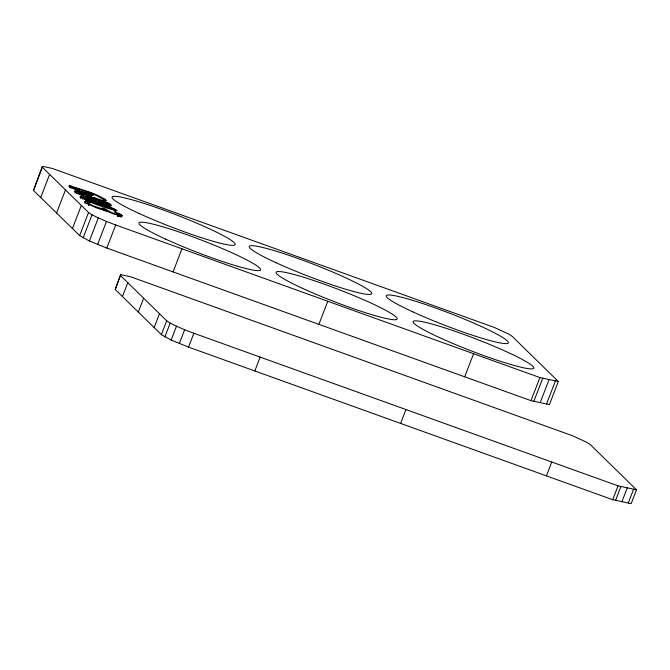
<?xml version="1.0" encoding="UTF-8"?>
<svg xmlns="http://www.w3.org/2000/svg" width="670" height="670" viewBox="0 0 670 670"><rect width="100%" height="100%" fill="white"/><g stroke="black" fill="none" stroke-linecap="round" stroke-linejoin="round"><path stroke-width="1" d="M33.5 190.448L42.511 166.344L52.327 168.446L494.259 327.429L508.714 334.062L512.198 336.365L558.336 381.506L549.425 404.605L530.975 400.66L106.798 248.059L89.395 241.007L79.638 235.589L33.5 190.448L42.511 166.344M115.223 289.499L120.675 274.633L130.491 276.735L572.423 435.718L586.878 442.351L590.362 444.654L636.5 489.804L631.157 503.656L612.698 499.711L188.521 347.11L171.118 340.059L161.361 334.648L115.223 289.499L120.675 274.633M117.669 216.393L118.406 214.4L114.578 211.77C134.645 220.313 110.852 214.157 106.095 210.388C99.947 209.903 94.068 206.703 88.415 204.275C84.018 202.357 83.197 199.032 90.082 202.834L89.11 203.052L88.348 205.02M89.11 203.052L89.855 204.082L93.482 206L103.239 209.099L102.376 207.976C107.677 209.978 112.485 213.981 118.389 214.551M40.711 197.499L49.622 174.409M56.565 213.018L65.476 189.928M69.42 187.659L70.132 185.816C82.083 189.987 96.539 192.96 106.296 200.498C101.212 198.915 94.512 193.454 86.824 191.804L93.49 195.414L88.197 194.409L75.752 189.819L70.735 187.458L68.784 185.866L70.132 185.816M71.037 188.052L71.749 186.201M74.923 192.918L75.635 191.067L80.291 192.407L93.264 197.918L96.246 198.337L104.017 201.101L109.847 203.856L111.538 205.506L106.136 204.283L94.855 199.484L91.631 199.057L82.544 195.824L77.368 193.496L74.236 191.26L75.635 191.067M76.145 193.203L76.857 191.352M77.695 193.647L78.407 191.796M80.71 198.638L81.422 196.787C93.465 200.732 106.438 203.982 117.116 210.765C104.461 207.775 91.087 203.445 79.923 196.754L81.422 196.787M82.435 199.065L83.147 197.214M72.427 228.537L81.338 205.447M84.596 202.96L85.308 201.117M85.341 203.228L86.053 201.385M88.691 195.456L89.403 193.605L87.427 192.441L78.013 188.747L72.645 187.407L80.367 191.101L88.222 193.756L89.403 193.605M88.842 195.69L89.554 193.839M89.47 195.121L90.182 193.278M86.983 203.822L87.695 201.971M90.358 195.556L91.07 193.705M91.112 195.95L91.824 194.107M91.723 196.302L92.435 194.459M88.524 204.802L89.336 202.566M88.674 205.548L89.386 203.697M91.74 199.275L92.452 197.432M92.552 199.769L93.264 197.918M92.753 199.668L93.465 197.817M93.155 199.66L93.867 197.817M79.638 235.589L88.549 212.499L42.411 167.358M93.758 199.744L94.47 197.901M94.562 199.92L95.274 198.077M95.534 200.188L96.246 198.337M83.122 237.892L92.033 214.802L88.549 212.499M103.113 200.154L103.825 198.312M104.512 200.975L105.224 199.132M89.395 241.007L98.306 217.917L92.033 214.802M103.632 210.539L104.344 208.688M106.731 205.782L107.61 203.571L106.739 202.96L99.227 199.869L95.676 199.124L101.455 202.047L106.94 203.856L107.61 203.571M104.989 211.025L105.701 209.174M107.007 205.765L107.778 203.797M108.012 205.087L108.724 203.236M106.187 211.82L106.898 209.97M109.135 205.707L109.847 203.856M109.997 206.26L110.709 204.409M97.577 244.525L106.488 221.435L98.306 217.917M114.067 210.866L114.788 209.023M115.382 211.611L116.094 209.769M117.585 214.961L118.297 213.11M117.501 216L118.213 214.157M117.434 216.444L118.146 214.593M117.694 216.251L118.406 214.4M117.92 216.134L118.992 213.362M118.548 216.519L119.612 213.747M106.798 248.059L115.701 224.961L539.886 377.562L558.336 381.506M119.461 215.958L120.173 214.107M119.964 216.276L120.675 214.434M120.391 216.569L121.111 214.727M120.767 216.837L121.479 214.986M121.086 217.072L121.798 215.221M122.434 296.559L127.786 282.698M138.296 312.078L143.64 298.217M173.069 271.903L181.98 248.804M154.159 327.597L159.502 313.736M161.361 334.648L166.713 320.796L120.575 275.646M164.853 336.951L170.197 323.099L166.713 320.796M171.118 340.059L176.47 326.206L170.197 323.099M179.3 343.584L184.652 329.732L176.47 326.206M188.521 347.11L193.864 333.258L618.05 485.859L636.5 489.804M254.801 370.954L260.144 357.102M318.887 324.355L327.798 301.266M400.61 423.415L405.961 409.554M464.695 376.808L473.606 353.718M530.975 400.66L539.886 377.562M533.856 401.271L542.767 378.182M540.204 402.628L549.107 379.538M546.544 403.985L555.455 380.895M546.427 475.868L551.77 462.015M612.698 499.711L618.05 485.859M615.588 500.331L620.931 486.47M621.928 501.688L627.271 487.827M628.267 503.044L633.619 489.184M106.488 221.435L115.701 224.961M184.652 329.732L193.864 333.258M92.242 198.22L84.906 196.184L78.13 192.792L85.492 194.836L92.242 198.22M95.425 202.499L101.882 205.037L95.425 202.499M113.171 209.216L93.281 202.608L83.859 198.303L103.749 204.903L113.171 209.216M139.067 213.454A65.895 6.541 21.1 0 0 235.011 244.768A65.895 6.541 21.1 0 0 146.864 204.317A65.895 6.541 21.1 0 0 139.067 213.454M412.996 311.96A65.4 6.499 21.1 0 0 508.212 343.04A65.4 6.499 21.1 0 0 420.735 302.89A65.4 6.499 21.1 0 0 412.996 311.96M276.032 262.707A65.652 6.524 21.1 0 0 371.607 293.904A65.652 6.524 21.1 0 0 283.795 253.603A65.652 6.524 21.1 0 0 276.032 262.707M302.538 288.343A64.906 6.449 21.1 0 0 397.025 319.188A64.906 6.449 21.1 0 0 310.218 279.348A64.906 6.449 21.1 0 0 302.538 288.343M165.574 239.09A65.149 6.474 21.1 0 0 260.429 270.052A65.149 6.474 21.1 0 0 173.287 230.053A65.149 6.474 21.1 0 0 165.574 239.09M439.503 337.596A64.655 6.424 21.1 0 0 533.63 368.324A64.655 6.424 21.1 0 0 447.15 328.635A64.655 6.424 21.1 0 0 439.503 337.596"/></g></svg>
